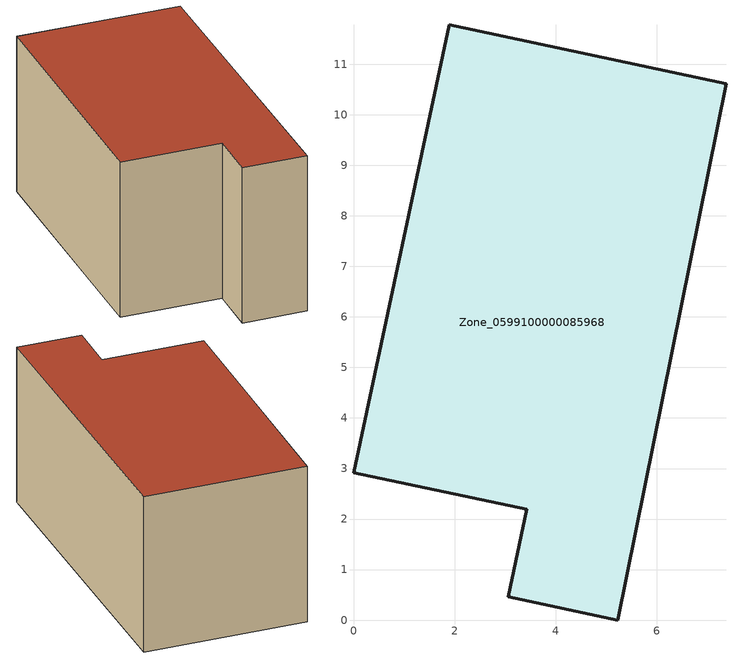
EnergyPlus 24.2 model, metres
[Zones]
Zone_0599100000085968
 floor ground (C_G): 7.37,10.61 5.23,0 3.06,0.46 3.43,2.19 0,2.92 1.89,11.78 z0
 wall outside (C_F): 5.23,0 7.37,10.61 1.89,11.78 0,2.92 3.43,2.19 3.06,0.46 5.23,0 z0:5.64
 roof outside (C_R): 3.06,0.46 5.23,0 7.37,10.61 1.89,11.78 0,2.92 3.43,2.19 z5.64
[BUILDING]
Pand.0599100000085968: North Axis=0; Terrain=City; Loads Convergence Tolerance Value=0.04; Temperature Convergence Tolerance Value=0.4; Solar Distribution=FullExterior; Maximum Number of Warmup Days=25; Minimum Number of Warmup Days=1
[Site:Location]
Rotterdam.The.Hague.AP_ZH_NLD Design_Conditions: Latitude=51.96; Longitude=4.45; Time Zone=1; Elevation=-4.5
[SITE:GROUNDTEMPERATURE:BUILDINGSURFACE]
18, 18, 18, 18, 18, 18, 18, 18, 18, 18, 18, 18
[MATERIAL] Thermal Absorptance=0.9; Solar Absorptance=0.7; Visible Absorptance=0.7
Name | Roughness | Thickness | Conductivity | Density | Specific Heat
G.TI.1975-1991 | MediumSmooth | 0.15 | 0.288461 | 540 | 1210
F.TI.1975-1991 | Rough | 0.3 | 0.230769 | 1920 | 840
R.TI.1975-1991 | MediumRough | 0.2 | 0.153846 | 1500 | 1000
[CONSTRUCTION]
C_G: G.TI.1975-1991
C_F: F.TI.1975-1991
C_R: R.TI.1975-1991
[ZONE]
Zone_0599100000085968: Type=1; Multiplier=1; Ceiling Height=Autocalculate; Volume=Autocalculate; Floor Area=autocalculate; Part of Total Floor Area=Yes
[ZONEINFILTRATION:DESIGNFLOWRATE]
Infil_Zone_0599100000085968: Zone or ZoneList or Space or SpaceList=Zone_0599100000085968; Schedule=AlwaysOn; Design Flow Rate Calculation Method=Flow/Area; Flow Rate per Floor Area=0.003; Constant Term Coefficient=1; Temperature Term Coefficient=0; Velocity Term Coefficient=0; Velocity Squared Term Coefficient=0
[HVACTEMPLATE:ZONE:IDEALLOADSAIRSYSTEM]
Zone_0599100000085968: Maximum Heating Supply Air Temperature=50; Minimum Cooling Supply Air Temperature=13; Maximum Heating Supply Air Humidity Ratio=0.0156; Minimum Cooling Supply Air Humidity Ratio=0.0077; Heating Limit=NoLimit; Cooling Limit=NoLimit; Dehumidification Control Type=ConstantSensibleHeatRatio; Cooling Sensible Heat Ratio=0.7; Dehumidification Setpoint=60; Humidification Control Type=None; Humidification Setpoint=30; Outdoor Air Method=None; Outdoor Air Flow Rate per Person=0.00944; Outdoor Air Flow Rate per Zone Floor Area=0; Outdoor Air Flow Rate per Zone=0; Demand Controlled Ventilation Type=None; Outdoor Air Economizer Type=NoEconomizer; Heat Recovery Type=None; Sensible Heat Recovery Effectiveness=0.7; Latent Heat Recovery Effectiveness=0.65
[ZONECONTROL:THERMOSTAT]
ThermostatControl_Zone_0599100000085968: Zone or ZoneList=Zone_0599100000085968; Control Type Schedule=DualSetpointControlType; Control 1=Thermostat_Zone_0599100000085968; Temperature Difference Between Cutout And Setpoint=0
[THERMOSTATSETPOINT:DUALSETPOINT]
Thermostat_Zone_0599100000085968: Heating Setpoint Temperature Schedule=HeatingSetpoint_Zone_0599100000085968; Cooling Setpoint Temperature Schedule=CoolingSetpoint_Zone_0599100000085968
[SCHEDULE:COMPACT]
HeatingSetpoint_Zone_0599100000085968: Through: 12/31, For: AllDays, Until: 24:00, 21
CoolingSetpoint_Zone_0599100000085968: Through: 12/31, For: AllDays, Until: 24:00, 24
DualSetpointControlType: Through: 12/31, For: AllDays, Until: 24:00, 4
AlwaysOn: Through: 12/31, For: AllDays, Until: 24:00, 1
